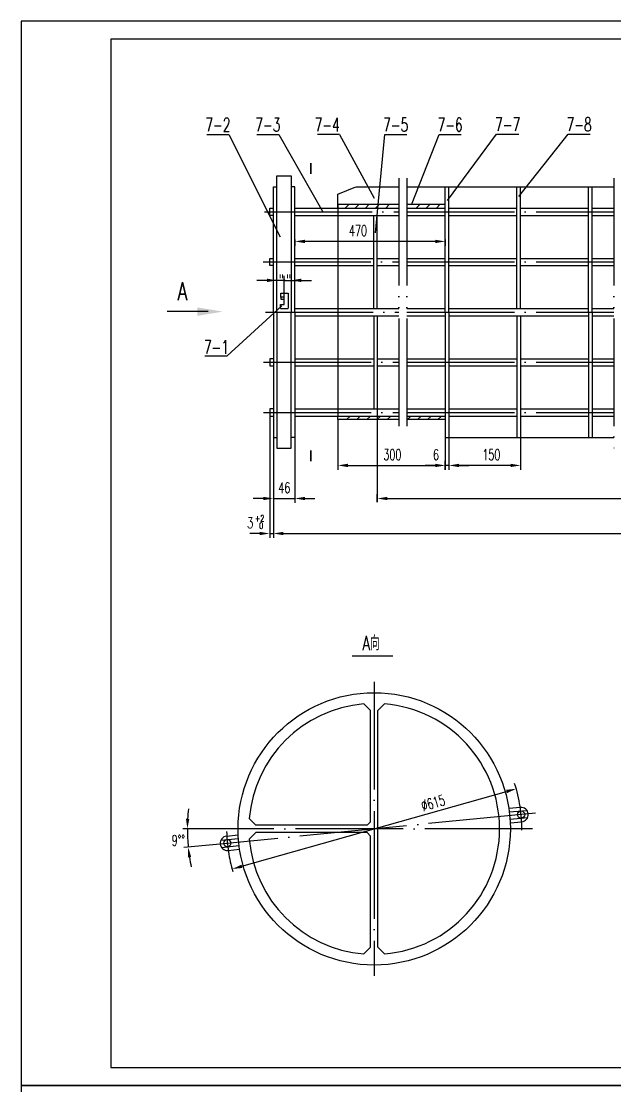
# Model space of a CAD drawing. Extents: x -1168 to 1459, y 189 to 1542.
# Drawn here: x -318.8 to -153.2, y 1236.6 to 1533.7 of the extents above; entities that cross this region are included whole.
import ezdxf
from ezdxf.enums import TextEntityAlignment as Align

# ---------------------------------------------------------------- set-up
doc = ezdxf.new("R2010")
doc.units = 0
doc.header["$MEASUREMENT"] = 0
doc.linetypes.add('DASHDOT-M', pattern=[36, 30, -3, 0, -3])
doc.linetypes.add('DIVIDE-M', pattern=[39, 30, -3, 0, -3, 0, -3])
doc.layers.get('0').update_dxf_attribs({"linetype": 'CONTINUOUS'})
for name, color, linetype in [('CDR_DWG1', 4, 'CONTINUOUS'), ('CDR_DWG2', 2, 'CONTINUOUS'), ('CDR_DWG3', 1, 'DASHDOT-M'), ('CDR_DWG4', 3, 'DIVIDE-M')]:
    doc.layers.add(name, color=color, linetype=linetype)
doc.styles.add('HZ', font='romans', dxfattribs={"width": 0.7, "bigfont": 'hz'})

# ---------------------------------------------------------------- blocks, each defined once
blk = doc.blocks.new('GSFG21')
for p, q in [((104.01, 99.05), (102.13, 100.93)), ((104.01, 68.05), (104.01, 99.05)), ((106.01, 99.05), (107.89, 100.93)), ((106.01, 33.05), (106.01, 99.05)), ((72.01, 67.05), (70.13, 68.93)), ((103.01, 67.05), (72.01, 67.05)), ((104.01, 68.05), (103.01, 67.05)), ((72.01, 65.05), (70.13, 63.17)), ((103.01, 65.05), (72.01, 65.05)), ((104.01, 64.05), (103.01, 65.05)), ((104.01, 33.05), (104.01, 64.05)), ((104.01, 33.05), (102.13, 31.17)), ((106.01, 33.05), (107.89, 31.17))]:
    blk.add_line(p, q)
for start, end in [(94.7219, 175.2781), (274.7219, 85.2781), (184.7219, 265.2781)]:
    blk.add_arc((105.01, 66.05), 35, start, end)
blk = doc.blocks.new('*X18')
at = {"color": 0}
for p, q in [((90.8, 170), (91.8, 171)), ((93.63, 170), (94.63, 171)), ((96.46, 170), (97.46, 171)), ((99.29, 170), (100.29, 171)), ((102.12, 170), (103.12, 171))]:
    blk.add_line(p, q, dxfattribs=at)
blk = doc.blocks.new('*X19')
at = {"color": 0}
for p, q in [((107.77, 170), (108.77, 171)), ((110.6, 170), (111.6, 171)), ((113.43, 170), (114.43, 171)), ((116.26, 170), (117.26, 171))]:
    blk.add_line(p, q, dxfattribs=at)
blk = doc.blocks.new('*X20')
at = {"color": 0}
for p, q in [((90.41, 229), (91.41, 230)), ((93.24, 229), (94.24, 230)), ((96.06, 229), (97.06, 230)), ((98.89, 229), (99.89, 230)), ((101.72, 229), (102.72, 230))]:
    blk.add_line(p, q, dxfattribs=at)
blk = doc.blocks.new('*X21')
at = {"color": 0}
for p, q in [((110.21, 229), (111.21, 230)), ((113.03, 229), (114.03, 230)), ((115.86, 229), (116.86, 230))]:
    blk.add_line(p, q, dxfattribs=at)

msp = doc.modelspace()

# ---------------------------------------------------------------- linework, layer by layer
for p, q in [((522.19, 1533.67), (-318.81, 1533.67)), ((-318.81, 1533.67), (-318.81, 1236.67)), ((-266.98, 1502.08), (-260.86, 1502.08)), ((-260.86, 1502.08), (-246.57, 1473.53)), ((-253.05, 1502.08), (-246.92, 1502.08)), ((-246.92, 1502.08), (-234.61, 1480.52)), ((-230.02, 1502.08), (-236.13, 1502.08)), ((-230.02, 1502.08), (-220.33, 1484.28)), ((-219.97, 1474.6), (-217.35, 1502.08)), ((-217.35, 1502.08), (-211.23, 1502.08)), ((-209.87, 1482.45), (-202.18, 1502.08)), ((-202.18, 1502.08), (-196.05, 1502.08)), ((-199.87, 1483.67), (-186.14, 1502.15)), ((-186.14, 1502.15), (-179.96, 1502.15)), ((-179.93, 1484.81), (-166.17, 1502.15)), ((-166.17, 1502.15), (-159.99, 1502.15)), ((-203.24, 1472.24), (-239.64, 1472.24)), ((-245.44, 1456.67), (-245.44, 1462.62)), ((-245.44, 1461.37), (-253.04, 1461.37)), ((-248.24, 1461.37), (-251.04, 1461.37)), ((-245.44, 1461.37), (-237.84, 1461.37)), ((-242.64, 1461.37), (-239.84, 1461.37)), ((-261.33, 1440.27), (-246.05, 1454.28)), ((-267.57, 1440.27), (-261.33, 1440.27)), ((-249.44, 1423.51), (-249.44, 1389.48)), ((-219.44, 1425.51), (-219.44, 1399.5)), ((-230.44, 1422.51), (-230.44, 1408.47)), ((-248.44, 1417.51), (-248.44, 1389.48)), ((-242.44, 1417.51), (-242.44, 1399.25)), ((-200.44, 1417.51), (-200.44, 1408.47)), ((-199.44, 1417.51), (-199.44, 1408.47)), ((-179.44, 1417.51), (-179.44, 1408.47)), ((-200.44, 1408.47), (-200.44, 1410.97)), ((-227.64, 1409.72), (-203.24, 1409.72)), ((-203.24, 1409.72), (-206.04, 1409.72)), ((-199.44, 1409.72), (-200.44, 1409.72)), ((-199.44, 1409.72), (-200.44, 1409.72)), ((-182.24, 1409.72), (-196.64, 1409.72)), ((-196.64, 1409.72), (-193.84, 1409.72)), ((-248.44, 1403.05), (-248.44, 1399.25)), ((-251.24, 1400.5), (-254.04, 1400.5)), ((-248.44, 1400.5), (-242.44, 1400.5)), ((-239.64, 1400.5), (-236.84, 1400.5)), ((-219.44, 1399.5), (-219.44, 1401.75)), ((-216.64, 1400.5), (-40.12, 1400.5)), ((-252.24, 1390.73), (-255.04, 1390.73)), ((-249.44, 1390.73), (-248.44, 1390.73)), ((-245.64, 1390.73), (-14.12, 1390.73)), ((-245.64, 1390.73), (-242.84, 1390.73)), ((-257.24, 1297.85), (-183.33, 1318.74)), ((-261.29, 1308.3), (-273.7, 1308.3)), ((-264.27, 1303.98), (-273.45, 1303.08)), ((-318.81, 1236.67), (-318.81, 939.67)), ((522.19, 1236.67), (-318.81, 1236.67)), ((-318.81, 1236.67), (522.19, 1236.67)), ((-318.81, 1236.67), (522.19, 1236.67))]:
    msp.add_line(p, q)
msp.add_lwpolyline([(-245.61, 1461.37, 0.35, 0.35, 1), (-245.26, 1461.37, 0.35, 0.35, 1)], format="xyseb", close=True)
for start, end in [(173.8442, 176.9221), (180, 185.6057), (188.6836, 191.7615)]:
    msp.add_arc((-220.32, 1308.3), 52.13, start, end)
for points in [[(-239.64, 1472.7), (-239.64, 1471.77), (-242.44, 1472.24)], [(-203.24, 1472.7), (-203.24, 1471.77), (-200.44, 1472.24)], [(-250.24, 1461.84), (-250.24, 1460.9), (-247.44, 1461.37)], [(-240.64, 1461.84), (-240.64, 1460.9), (-243.44, 1461.37)], [(-227.64, 1410.19), (-227.64, 1409.26), (-230.44, 1409.72)], [(-203.24, 1410.19), (-203.24, 1409.26), (-200.44, 1409.72)], [(-203.24, 1410.19), (-203.24, 1409.26), (-200.44, 1409.72)], [(-196.64, 1410.19), (-196.64, 1409.26), (-199.44, 1409.72)], [(-196.64, 1410.19), (-196.64, 1409.26), (-199.44, 1409.72)], [(-182.24, 1410.19), (-182.24, 1409.26), (-179.44, 1409.72)], [(-251.24, 1400.96), (-251.24, 1400.03), (-248.44, 1400.5)], [(-239.64, 1400.96), (-239.64, 1400.03), (-242.44, 1400.5)], [(-216.64, 1400.96), (-216.64, 1400.03), (-219.44, 1400.5)], [(-252.24, 1391.19), (-252.24, 1390.26), (-249.44, 1390.73)], [(-245.64, 1391.19), (-245.64, 1390.26), (-248.44, 1390.73)], [(-245.64, 1391.19), (-245.64, 1390.26), (-248.44, 1390.73)], [(-183.46, 1319.19), (-183.21, 1318.29), (-180.64, 1319.5)], [(-271.91, 1311.08), (-272.84, 1311.11), (-272.45, 1308.3)], [(-272.32, 1300.37), (-271.39, 1300.48), (-272.2, 1303.2)], [(-257.37, 1298.3), (-257.11, 1297.4), (-259.93, 1297.09)]]:
    msp.add_solid(points)
at = {"layer": 'CDR_DWG1'}
for p, q in [((517.19, 1528.67), (-293.81, 1528.67)), ((-293.81, 1528.67), (-293.81, 1241.67)), ((-247.44, 1452.51), (-247.44, 1490.51)), ((-247.44, 1490.51), (-243.44, 1490.51)), ((-243.44, 1490.51), (-243.44, 1452.51)), ((-248.44, 1452.51), (-248.44, 1487.51)), ((-248.44, 1487.51), (-247.44, 1487.51)), ((-242.44, 1487.51), (-243.44, 1487.51)), ((-242.44, 1452.51), (-242.44, 1487.51)), ((-230.44, 1481.51), (-230.43, 1485.45)), ((-230.43, 1485.45), (-225.43, 1487.45)), ((-225.33, 1487.51), (-213.42, 1487.51)), ((-211.15, 1487.51), (-153.44, 1487.51)), ((-200.44, 1452.51), (-200.44, 1487.51)), ((-199.44, 1452.51), (-199.44, 1487.51)), ((-180.44, 1453.51), (-180.44, 1487.51)), ((-179.44, 1453.51), (-179.44, 1487.51)), ((-160.44, 1452.51), (-160.44, 1487.51)), ((-159.44, 1452.51), (-159.44, 1487.51)), ((-213.42, 1482.51), (-230.44, 1482.51)), ((-230.44, 1482.51), (-230.44, 1481.51)), ((-200.44, 1482.51), (-211.15, 1482.51)), ((-249.44, 1481.51), (-248.44, 1481.51)), ((-249.44, 1479.51), (-249.44, 1481.51)), ((-248.44, 1479.51), (-249.44, 1479.51)), ((-242.44, 1481.51), (-230.44, 1481.51)), ((-242.44, 1479.51), (-219.44, 1479.51)), ((-230.44, 1481.51), (-230.44, 1423.51)), ((-230.44, 1481.51), (-213.42, 1481.51)), ((-220.44, 1453.51), (-220.44, 1479.51)), ((-219.44, 1453.51), (-219.44, 1479.51)), ((-219.44, 1479.51), (-213.42, 1479.51)), ((-211.15, 1481.51), (-200.44, 1481.51)), ((-211.08, 1479.51), (-200.44, 1479.51)), ((-199.44, 1481.51), (-180.44, 1481.51)), ((-199.44, 1479.51), (-180.44, 1479.51)), ((-179.44, 1481.51), (-160.44, 1481.51)), ((-179.44, 1479.51), (-160.44, 1479.51)), ((-159.44, 1481.51), (-153.44, 1481.51)), ((-159.44, 1479.51), (-153.44, 1479.51)), ((-242.44, 1472.77), (-242.44, 1470.99)), ((-200.44, 1472.77), (-200.44, 1470.99)), ((-249.44, 1467.51), (-248.44, 1467.51)), ((-249.44, 1465.51), (-249.44, 1467.51)), ((-242.44, 1467.51), (-220.44, 1467.51)), ((-219.44, 1467.51), (-213.42, 1467.51)), ((-211.15, 1467.51), (-200.44, 1467.51)), ((-199.44, 1467.51), (-180.44, 1467.51)), ((-179.44, 1467.51), (-160.44, 1467.51)), ((-179.44, 1467.51), (-179.36, 1467.51)), ((-159.44, 1467.51), (-153.44, 1467.51)), ((-248.44, 1465.51), (-249.44, 1465.51)), ((-242.44, 1465.51), (-220.44, 1465.51)), ((-219.44, 1465.51), (-213.42, 1465.51)), ((-211.15, 1465.51), (-200.44, 1465.51)), ((-199.44, 1465.51), (-180.44, 1465.51)), ((-179.44, 1465.51), (-160.44, 1465.51)), ((-179.44, 1465.51), (-179.36, 1465.51)), ((-159.44, 1465.51), (-153.44, 1465.51)), ((-247.44, 1458.69), (-247.44, 1462.62)), ((-243.44, 1461.7), (-243.44, 1460.12)), ((-246.33, 1456.67), (-246.33, 1457.77)), ((-246.33, 1457.77), (-244.33, 1457.77)), ((-246.33, 1456.67), (-246.33, 1456.14)), ((-245.44, 1456.67), (-246.33, 1456.67)), ((-246.33, 1456.14), (-245.44, 1456.14)), ((-245.44, 1454.67), (-245.44, 1456.67)), ((-244.33, 1457.77), (-244.33, 1453.6)), ((-246.44, 1454.67), (-245.44, 1454.67)), ((-246.44, 1453.51), (-246.44, 1454.67)), ((-246.44, 1453.51), (-244.32, 1453.51)), ((-242.44, 1453.51), (-213.42, 1453.51)), ((-220.44, 1453.55), (-220.44, 1453.51)), ((-219.44, 1453.55), (-219.44, 1453.51)), ((-211.15, 1453.51), (-200.44, 1453.51)), ((-199.44, 1453.51), (-160.44, 1453.51)), ((-159.44, 1453.51), (-153.44, 1453.51)), ((-248.44, 1452.51), (-248.44, 1417.51)), ((-247.44, 1452.51), (-247.44, 1414.51)), ((-243.44, 1414.51), (-243.44, 1452.51)), ((-242.44, 1452.51), (-242.44, 1417.51)), ((-242.44, 1451.51), (-213.42, 1451.51)), ((-220.44, 1451.51), (-220.44, 1425.51)), ((-219.44, 1451.51), (-219.44, 1425.51)), ((-211.15, 1451.51), (-200.44, 1451.51)), ((-200.44, 1452.51), (-200.44, 1417.51)), ((-199.44, 1452.51), (-199.44, 1417.51)), ((-199.44, 1451.51), (-160.44, 1451.51)), ((-180.44, 1451.51), (-180.44, 1417.51)), ((-179.44, 1451.51), (-179.44, 1417.51)), ((-160.44, 1452.51), (-160.44, 1417.51)), ((-159.44, 1452.51), (-159.44, 1417.51)), ((-159.44, 1451.51), (-153.44, 1451.51)), ((-248.44, 1439.51), (-249.44, 1439.51)), ((-249.44, 1439.51), (-249.44, 1437.51)), ((-242.44, 1439.51), (-220.44, 1439.51)), ((-219.44, 1439.51), (-213.42, 1439.51)), ((-211.15, 1439.51), (-200.44, 1439.51)), ((-199.44, 1439.51), (-180.44, 1439.51)), ((-179.44, 1439.51), (-160.44, 1439.51)), ((-179.44, 1439.51), (-179.36, 1439.51)), ((-159.44, 1439.51), (-153.44, 1439.51)), ((-249.44, 1437.51), (-248.44, 1437.51)), ((-242.44, 1437.51), (-220.44, 1437.51)), ((-219.44, 1437.51), (-213.42, 1437.51)), ((-211.15, 1437.51), (-200.44, 1437.51)), ((-199.44, 1437.51), (-180.44, 1437.51)), ((-179.44, 1437.51), (-160.44, 1437.51)), ((-179.44, 1437.51), (-179.36, 1437.51)), ((-159.44, 1437.51), (-153.44, 1437.51)), ((-248.44, 1425.51), (-249.44, 1425.51)), ((-249.44, 1425.51), (-249.44, 1423.51)), ((-249.44, 1423.51), (-248.44, 1423.51)), ((-242.44, 1425.51), (-219.45, 1425.51)), ((-242.44, 1423.51), (-213.42, 1423.51)), ((-230.44, 1422.51), (-230.44, 1423.51)), ((-219.44, 1425.51), (-213.42, 1425.51)), ((-211.15, 1425.51), (-200.44, 1425.51)), ((-211.15, 1423.51), (-200.44, 1423.51)), ((-199.44, 1425.51), (-180.44, 1425.51)), ((-199.44, 1423.51), (-180.44, 1423.51)), ((-179.44, 1425.51), (-160.44, 1425.51)), ((-179.44, 1423.51), (-160.44, 1423.51)), ((-159.44, 1425.51), (-153.44, 1425.51)), ((-159.44, 1423.51), (-153.44, 1423.51)), ((-213.42, 1422.51), (-230.44, 1422.51)), ((-200.44, 1422.51), (-211.03, 1422.51)), ((-248.44, 1417.51), (-247.44, 1417.51)), ((-242.44, 1417.51), (-243.44, 1417.51)), ((-200.44, 1417.51), (-153.44, 1417.51)), ((-247.44, 1414.51), (-243.44, 1414.51)), ((-179.46, 1314.29), (-182.72, 1314)), ((-182.58, 1313.01), (-177.65, 1313.44)), ((-182.38, 1311.02), (-177.47, 1311.45)), ((-182.33, 1310.02), (-179.11, 1310.3)), ((-263.11, 1305.11), (-258.19, 1305.63)), ((-261.5, 1306.29), (-258.25, 1306.63)), ((-262.9, 1303.12), (-258, 1303.64)), ((-261.08, 1302.31), (-257.86, 1302.65)), ((-293.81, 1241.67), (517.19, 1241.67))]:
    msp.add_line(p, q, dxfattribs=at)
for centre, radius in [((-220.29, 1308.3), 38), ((-179.29, 1312.3), 1), ((-261.29, 1304.3), 1)]:
    msp.add_circle(centre, radius, dxfattribs=at)
for centre, start, end in [((-179.29, 1312.3), 275, 95), ((-261.29, 1304.3), 96, 276)]:
    msp.add_arc(centre, 2, start, end, dxfattribs=at)
at = {"layer": 'CDR_DWG2'}
for p, q in [((-266.66, 1452.65), (-278.04, 1452.65)), ((-226.46, 1356.55), (-215.11, 1356.55))]:
    msp.add_line(p, q, dxfattribs=at)
for points in [[(-237.96, 1491.07, 0.5, 0.5, 0), (-237.96, 1494.14, 0, 0, 0), (-235.2, 1494.14, 1.6, 0, 0), (-231.62, 1494.14, 0, 0, 0)], [(-237.96, 1413.95, 0.5, 0.5, 0), (-237.96, 1410.88, 0, 0, 0), (-235.2, 1410.88, 1.6, 0, 0), (-231.62, 1410.88, 0, 0, 0)]]:
    msp.add_lwpolyline(points, format="xyseb", dxfattribs=at)
msp.add_solid([(-269.62, 1453.81), (-269.62, 1451.48), (-262.62, 1452.65)], dxfattribs=at)
at = {"layer": 'CDR_DWG3', "linetype": 'DASHDOT-M'}
for p, q in [((-250.87, 1480.51), (-213.42, 1480.51)), ((-211.15, 1480.51), (-153.44, 1480.51)), ((-251.28, 1466.51), (-213.42, 1466.51)), ((-211.15, 1466.51), (-153.44, 1466.51)), ((-250.62, 1452.51), (-213.42, 1452.51)), ((-211.15, 1452.51), (-153.44, 1452.51)), ((-251.16, 1438.51), (-213.42, 1438.51)), ((-211.15, 1438.51), (-153.44, 1438.51)), ((-251.16, 1424.51), (-213.42, 1424.51)), ((-211.15, 1424.51), (-153.44, 1424.51)), ((-220.29, 1349.3), (-220.29, 1267.3)), ((-175.31, 1312.71), (-264.27, 1303.98)), ((-176.15, 1308.3), (-261.29, 1308.3))]:
    msp.add_line(p, q, dxfattribs=at)
for start, end in [(359.4594, 17.9457), (180.9941, 196.8279)]:
    msp.add_arc((-220.29, 1308.3), 41.2, start, end, dxfattribs=at)
at = {"layer": 'CDR_DWG4', "linetype": 'DIVIDE-M'}
for p, q in [((-213.42, 1489.9), (-213.42, 1419.05)), ((-211.15, 1489.9), (-211.15, 1419.05)), ((-153.44, 1489.9), (-153.44, 1414.51))]:
    msp.add_line(p, q, dxfattribs=at)

# ---------------------------------------------------------------- block references
for name in ['*X20', '*X21', '*X18', '*X19']:
    msp.add_blockref(name, (-318.81, 1252.51))
at = {"layer": 'CDR_DWG1'}
msp.add_blockref('GSFG21', (-325.3, 1242.24), dxfattribs=at)

# ---------------------------------------------------------------- texts
at = {"style": 'HZ'}
for s, height, width, p in [('470', 3, 0.65, (-227.31, 1473.74)), ('"', 3, 0.65, (-246.85, 1460.02)), ('"', 3, 0.65, (-244.85, 1460.02)), ('300', 3, 0.65, (-217.71, 1411.22)), ('6', 3, 0.65, (-203.89, 1411.2)), ('150', 3, 0.65, (-190.09, 1411.22)), ('46', 3, 0.65, (-247.06, 1402)), ('3', 3, 0.7, (-255.83, 1392.21)), ('+2', 1.7, 0.7, (-253.58, 1394.11)), ('0', 1.7, 0.7, (-252.4, 1392.07)), ('9%%d%%d', 3, 0.65, (-276.8, 1303.59))]:
    msp.add_text(s, height=height, dxfattribs=dict(at, width=width)).set_placement(p)
at = {"style": 'HZ', "width": 0.65}
msp.add_text('%%c615', height=3, rotation=15.7809, dxfattribs=at).set_placement((-206.67, 1313.19))
at = {"layer": 'CDR_DWG1', "style": 'HZ', "width": 0.65}
for s, p in [('7-2', (-263.92, 1502.9)), ('7-3', (-249.98, 1502.9)), ('7-4', (-233.41, 1502.9)), ('7-5', (-214.29, 1502.9)), ('7-6', (-199.11, 1502.9)), ('7-7', (-183.05, 1503)), ('7-8', (-163.08, 1503)), ('7-1', (-264.34, 1440.86))]:
    msp.add_text(s, height=3.8, dxfattribs=at).set_placement(p, align=Align.CENTER)
at = {"layer": 'CDR_DWG2', "style": 'HZ', "width": 0.7}
for s, height, p in [('A', 5, (-275.12, 1455.82)), ('A向', 4, (-223.63, 1358.15))]:
    msp.add_text(s, height=height, dxfattribs=at).set_placement(p)

doc.saveas('drawing.dxf')
